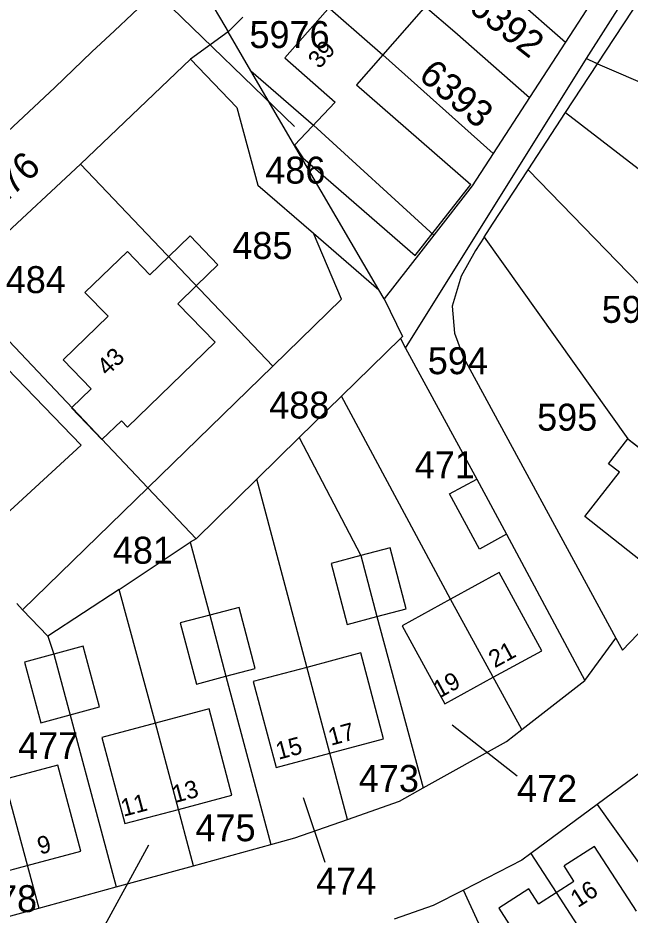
# Model space of a CAD drawing. Extents: x 191922 to 199923, y 328959 to 333350.
# Drawn here: x 196152.1 to 196213.5, y 331029.7 to 331119.6 of the extents above; entities that cross this region are included whole.
import ezdxf

# ---------------------------------------------------------------- set-up
doc = ezdxf.new("R2010")
doc.units = 0
for name, color, linetype in [('bestemmingsplangebied', 7, 'Continuous'), ('bouwvlak', 7, 'Continuous'), ('enkelbestemming', 7, 'Continuous'), ('Level 6', 7, 'Continuous'), ('maatvoering - maximum aantal wooneenheden', 7, 'Continuous'), ('recreatiewoning', 7, 'Continuous')]:
    doc.layers.add(name, color=color, linetype=linetype)

msp = doc.modelspace()

# ---------------------------------------------------------------- linework, layer by layer
at = {"layer": 'bestemmingsplangebied'}
for p, q in [((196173.171, 331118.193), (196169.39, 331115.48)), ((196173.171, 331118.193), (196169.39, 331115.48)), ((196175.443, 331114.307), (196173.171, 331118.193)), ((196175.443, 331114.307), (196173.171, 331118.193)), ((196158.38, 331104.944), (196169.39, 331115.48)), ((196158.38, 331104.944), (196169.39, 331115.48)), ((196190.951, 331086.521), (196209.09, 331115.532)), ((196190.951, 331086.521), (196209.09, 331115.532)), ((196209.09, 331115.532), (196209.995, 331115.107)), ((196209.09, 331115.532), (196209.995, 331115.107)), ((196210.199, 331115.012), (196209.995, 331115.107)), ((196210.199, 331115.012), (196209.995, 331115.107)), ((196188.28, 331092.35), (196175.443, 331114.307)), ((196188.28, 331092.35), (196175.443, 331114.307)), ((196158.38, 331104.944), (196145.627, 331093.107)), ((196158.38, 331104.944), (196145.627, 331093.107)), ((196188.798, 331091.464), (196188.28, 331092.35)), ((196188.798, 331091.464), (196188.28, 331092.35)), ((196188.798, 331091.464), (196190.63, 331087.68)), ((196188.798, 331091.464), (196190.63, 331087.68)), ((196190.63, 331087.68), (196190.43, 331087.48)), ((196190.63, 331087.68), (196190.43, 331087.48)), ((196190.43, 331087.48), (196190.951, 331086.521)), ((196190.43, 331087.48), (196190.951, 331086.521))]:
    msp.add_line(p, q, dxfattribs=at)
msp.add_lwpolyline([(196210.199, 331115.012), (196226.99, 331107.79), (196240.229, 331102.058)], dxfattribs=at)
msp.add_lwpolyline([(196210.199, 331115.012), (196226.99, 331107.79), (196240.229, 331102.058)], dxfattribs=at)
at = {"layer": 'bouwvlak'}
for p, q in [((196165.458, 331122.673), (196179.815, 331108.725)), ((196202.125, 331043.639), (196195.605, 331048.755)), ((196182.885, 331035.004), (196180.705, 331041.475)), ((196159.956, 331027.149), (196165.225, 331036.775))]:
    msp.add_line(p, q, dxfattribs=at)
at = {"layer": 'Level 6'}
for p, q in [((196187.98, 331133.831), (196206.976, 331117.174)), ((196209.09, 331115.532), (196216.799, 331127.697)), ((196212.677, 331125.967), (196206.976, 331117.174)), ((196169.03, 331125.275), (196172.836, 331118.765)), ((196169.03, 331125.275), (196172.836, 331118.765)), ((196179.183, 331124.188), (196188.662, 331115.91)), ((196210.199, 331115.012), (196216.285, 331124.298)), ((196166.707, 331122.97), (196161.76, 331118.314)), ((196174.643, 331119.683), (196173.171, 331118.193)), ((196172.836, 331118.765), (196173.171, 331118.193)), ((196172.836, 331118.765), (196173.171, 331118.193)), ((196161.76, 331118.314), (196159.491, 331116.19)), ((196206.976, 331117.174), (196203.378, 331111.624)), ((196159.491, 331116.19), (196155.784, 331112.635)), ((196199.736, 331106.007), (196188.662, 331115.91)), ((196169.39, 331115.48), (196174.03, 331110.61)), ((196206.996, 331110.124), (196210.199, 331115.012)), ((196175.443, 331114.307), (196181.721, 331108.858)), ((196155.784, 331112.635), (196146.738, 331104.163)), ((196203.378, 331111.624), (196199.736, 331106.007)), ((196174.03, 331110.61), (196176.14, 331102.85)), ((196203.23, 331104.377), (196206.996, 331110.124)), ((196181.721, 331108.858), (196193.774, 331097.828)), ((196199.736, 331106.007), (196197.641, 331102.775)), ((196158.38, 331104.944), (196177.66, 331084.72)), ((196176.14, 331102.85), (196181.73, 331098.02)), ((196197.641, 331102.775), (196193.774, 331097.828)), ((196181.73, 331098.02), (196188.28, 331092.35)), ((196184.54, 331091.41), (196181.73, 331098.02)), ((196193.774, 331097.828), (196188.798, 331091.464)), ((196165.11, 331072.52), (196145.627, 331093.107)), ((196177.66, 331084.72), (196184.54, 331091.41)), ((196190.43, 331087.48), (196184.54, 331081.72)), ((196190.951, 331086.521), (196198.09, 331073.39)), ((196165.11, 331072.52), (196177.66, 331084.72)), ((196184.54, 331081.72), (196180.29, 331077.55)), ((196195.47, 331061.37), (196184.54, 331081.72)), ((196180.29, 331077.55), (196176.03, 331073.38)), ((196180.29, 331077.55), (196186.45, 331065.73)), ((196176.03, 331073.38), (196169.96, 331067.42)), ((196185.139, 331039.307), (196176.03, 331073.38)), ((196198.09, 331073.39), (196201.08, 331067.87)), ((196152.56, 331060.31), (196165.11, 331072.52)), ((196169.96, 331067.42), (196165.11, 331072.52)), ((196169.96, 331067.42), (196169.35, 331067.07)), ((196201.08, 331067.87), (196208.932, 331053.233)), ((196162.23, 331062.34), (196169.35, 331067.07)), ((196169.35, 331067.07), (196171.33, 331059.77)), ((196186.45, 331065.73), (196188.07, 331059.63)), ((196162.23, 331062.34), (196155.1, 331057.65)), ((196165.88, 331048.94), (196162.23, 331062.34)), ((196202.604, 331048.308), (196195.47, 331061.37)), ((196151.99, 331060.93), (196152.56, 331060.31)), ((196152.56, 331060.31), (196155.1, 331057.65)), ((196171.33, 331059.77), (196172.94, 331053.64)), ((196188.07, 331059.63), (196192.728, 331042.458)), ((196155.1, 331057.65), (196155.69, 331055.86)), ((196208.932, 331053.233), (196212.039, 331057.477)), ((196212.039, 331057.477), (196212.704, 331056.252)), ((196155.69, 331055.86), (196161.948, 331032.545)), ((196172.94, 331053.64), (196177.461, 331036.803)), ((196202.604, 331048.308), (196208.932, 331053.233)), ((196169.689, 331034.67), (196165.88, 331048.94)), ((196201.062, 331047.108), (196202.604, 331048.308)), ((196192.728, 331042.458), (196201.062, 331047.108)), ((196215.982, 331045.128), (196210.139, 331040.798)), ((196150.72, 331043.29), (196154.186, 331030.415)), ((196190.328, 331041.119), (196192.728, 331042.458)), ((196185.139, 331039.307), (196190.328, 331041.119)), ((196210.139, 331040.798), (196203.522, 331035.894)), ((196210.139, 331040.798), (196216.59, 331031.73)), ((196179.836, 331037.455), (196185.139, 331039.307)), ((196177.461, 331036.803), (196179.836, 331037.455)), ((196169.689, 331034.67), (196177.461, 331036.803)), ((196202.608, 331035.217), (196196.766, 331032.232)), ((196203.522, 331035.894), (196202.608, 331035.217)), ((196203.522, 331035.894), (196206.05, 331031.99)), ((196161.948, 331032.545), (196169.689, 331034.67)), ((196154.186, 331030.415), (196161.948, 331032.545)), ((196196.766, 331032.232), (196193.717, 331030.673)), ((196201.54, 331021.8), (196196.766, 331032.232)), ((196206.05, 331031.99), (196211.05, 331024.3)), ((196193.717, 331030.673), (196189.802, 331029.298)), ((196146.395, 331028.276), (196154.186, 331030.415))]:
    msp.add_line(p, q, dxfattribs=at)
for points in [[(196183.642, 331128.969), (196187.555, 331125.53), (196192.948, 331120.785), (196192.902, 331120.731), (196195.902, 331118.193), (196203.378, 331111.624)], [(196206.996, 331110.124), (196223.15, 331097.66), (196235.756, 331091.542)], [(196198.832, 331097.636), (196199.672, 331098.947), (196203.23, 331104.377)], [(196203.23, 331104.377), (196219.96, 331087.17), (196230.92, 331079.669)], [(196198.832, 331097.636), (196197.971, 331096.291), (196196.532, 331093.721), (196195.628, 331090.727), (196195.861, 331088.029), (196196.765, 331085.579), (196212.039, 331057.477)], [(196198.832, 331097.636), (196213.24, 331077.42), (196223.254, 331069.598)], [(196212.704, 331056.252), (196214.208, 331057.825), (196216.248, 331060.066), (196218.142, 331062.338), (196219.852, 331064.658), (196221.602, 331067.146), (196223.254, 331069.598)]]:
    msp.add_lwpolyline(points, dxfattribs=at)
at = {"layer": 'recreatiewoning'}
for p, q in [((196178.833, 331115.608), (196196.277, 331135.451)), ((196199.869, 331128.677), (196186.024, 331112.904)), ((196178.833, 331115.608), (196183.899, 331111.162)), ((196186.024, 331112.904), (196197.496, 331102.902)), ((196183.899, 331111.162), (196179.818, 331106.845)), ((196179.818, 331106.845), (196180.642, 331105.564)), ((196180.642, 331105.564), (196191.919, 331095.78)), ((196191.919, 331095.78), (196197.496, 331102.902)), ((196169.36, 331097.75), (196167.21, 331095.68)), ((196172.14, 331094.87), (196169.36, 331097.75)), ((196163.07, 331096.21), (196158.8, 331092.1)), ((196165.33, 331093.87), (196163.07, 331096.21)), ((196167.21, 331095.68), (196165.33, 331093.87)), ((196169.98, 331092.78), (196172.14, 331094.87)), ((196168.12, 331090.97), (196169.98, 331092.78)), ((196158.8, 331092.1), (196161.13, 331089.71)), ((196171.86, 331087.11), (196168.12, 331090.97)), ((196161.13, 331089.71), (196156.62, 331085.35)), ((196163.08, 331078.6), (196171.86, 331087.11)), ((196156.62, 331085.35), (196159.43, 331082.44)), ((196158.45, 331076.79), (196151.02, 331084.47)), ((196159.43, 331082.44), (196157.47, 331080.54)), ((196157.47, 331080.54), (196160.5, 331077.35)), ((196160.5, 331077.35), (196162.46, 331079.25)), ((196162.46, 331079.25), (196163.08, 331078.6)), ((196211.29, 331074.93), (196213.24, 331077.42)), ((196213.24, 331077.42), (196218.3, 331073.48)), ((196148.58, 331067.76), (196158.45, 331076.79)), ((196212.4, 331074.09), (196211.29, 331074.93)), ((196208.91, 331069.66), (196212.4, 331074.09)), ((196195.37, 331071.91), (196198.09, 331073.39)), ((196198.09, 331073.39), (196201.08, 331067.87)), ((196198.37, 331066.37), (196195.37, 331071.91)), ((196215.311, 331064.603), (196208.91, 331069.66)), ((196201.08, 331067.87), (196198.37, 331066.37)), ((196189.39, 331066.52), (196186.45, 331065.73)), ((196191.02, 331060.41), (196189.39, 331066.52)), ((196186.45, 331065.73), (196183.49, 331064.94)), ((196183.49, 331064.94), (196185.11, 331058.84)), ((196200.34, 331064.04), (196195.47, 331061.37)), ((196204.6, 331056.21), (196200.34, 331064.04)), ((196195.47, 331061.37), (196190.6, 331058.71)), ((196174.28, 331060.54), (196171.33, 331059.77)), ((196175.89, 331054.42), (196174.28, 331060.54)), ((196188.07, 331059.63), (196191.02, 331060.41)), ((196171.33, 331059.77), (196168.37, 331058.99)), ((196185.11, 331058.84), (196188.07, 331059.63)), ((196168.37, 331058.99), (196169.98, 331052.87)), ((196190.6, 331058.71), (196194.87, 331050.9)), ((196158.63, 331056.65), (196155.69, 331055.86)), ((196160.26, 331050.57), (196158.63, 331056.65)), ((196155.69, 331055.86), (196152.74, 331055.07)), ((196186.45, 331055.98), (196181.07, 331054.54)), ((196188.74, 331047.37), (196186.45, 331055.98)), ((196199.74, 331053.56), (196204.6, 331056.21)), ((196152.74, 331055.07), (196154.38, 331048.98)), ((196172.94, 331053.64), (196175.89, 331054.42)), ((196181.07, 331054.54), (196175.69, 331053.11)), ((196169.98, 331052.87), (196172.94, 331053.64)), ((196175.69, 331053.11), (196177.99, 331044.49)), ((196194.87, 331050.9), (196199.74, 331053.56)), ((196157.32, 331049.78), (196160.26, 331050.57)), ((196171.26, 331050.37), (196165.88, 331048.94)), ((196173.54, 331041.75), (196171.26, 331050.37)), ((196154.38, 331048.98), (196157.32, 331049.78)), ((196165.88, 331048.94), (196160.5, 331047.52)), ((196160.5, 331047.52), (196162.82, 331038.88)), ((196183.37, 331045.93), (196188.74, 331047.37)), ((196177.99, 331044.49), (196183.37, 331045.93)), ((196156.08, 331044.73), (196150.72, 331043.29)), ((196158.39, 331036.14), (196156.08, 331044.73)), ((196168.18, 331040.31), (196173.54, 331041.75)), ((196162.82, 331038.88), (196168.18, 331040.31)), ((196153.03, 331034.7), (196158.39, 331036.14)), ((196209.88, 331036.6), (196206.84, 331034.64)), ((196214.1, 331030.11), (196209.88, 331036.6)), ((196147.67, 331033.27), (196153.03, 331034.7)), ((196207.82, 331033.13), (196206.84, 331034.64)), ((196203.31, 331032.36), (196200.29, 331030.42)), ((196204.28, 331030.85), (196203.31, 331032.36)), ((196206.05, 331031.99), (196207.82, 331033.13)), ((196204.28, 331030.85), (196206.05, 331031.99)), ((196200.29, 331030.42), (196204.57, 331023.79))]:
    msp.add_line(p, q, dxfattribs=at)

# ---------------------------------------------------------------- texts
at = {"layer": 'enkelbestemming'}
for s, rotation, p in [('6392', 321.92345, (196197.117, 331120.402)), ('6393', 319.67264, (196192.134, 331113.612)), ('6176', 42.9662, (196148.646, 331098.985)), ('486', 0, (196176.887, 331102.999)), ('485', 0, (196173.588, 331095.449)), ('484', 0, (196150.874, 331092.029)), ('596', 0, (196210.617, 331089.049)), ('594', 0, (196193.178, 331083.906)), ('488', 0, (196177.285, 331079.465)), ('595', 0, (196204.136, 331078.249)), ('471', 0, (196191.87, 331073.471)), ('481', 0, (196161.604, 331064.92)), ('477', 0, (196152.118, 331045.344)), ('473', 0, (196186.268, 331042.063)), ('472', 0, (196202.12, 331041.055)), ('475', 0, (196169.894, 331037.122)), ('474', 0, (196181.992, 331031.759)), ('478', 0, (196147.991, 331030.018))]:
    msp.add_text(s, height=2.7, rotation=rotation, dxfattribs=at).set_placement(p)
msp.add_text('5976', height=2.7, dxfattribs=at).set_placement((196175.302, 331116.577))
at = {"layer": 'maatvoering - maximum aantal wooneenheden'}
for s, rotation, p in [('39', 48.69008, (196182.315, 331114.419)), ('43', 44.06742, (196161.052, 331083.654)), ('21', 28.59219, (196199.885, 331054.436)), ('19', 28.6425, (196194.319, 331051.397)), ('17', 15.02379, (196183.471, 331046.682)), ('15', 14.96835, (196178.209, 331045.273)), ('13', 15.02379, (196167.819, 331040.938)), ('11', 14.89815, (196162.68, 331039.567)), ('9', 15.02379, (196154.31, 331035.768)), ('16', 32.78349, (196208.209, 331030.407))]:
    msp.add_text(s, height=1.75, rotation=rotation, dxfattribs=at).set_placement(p)

doc.saveas('drawing.dxf')
